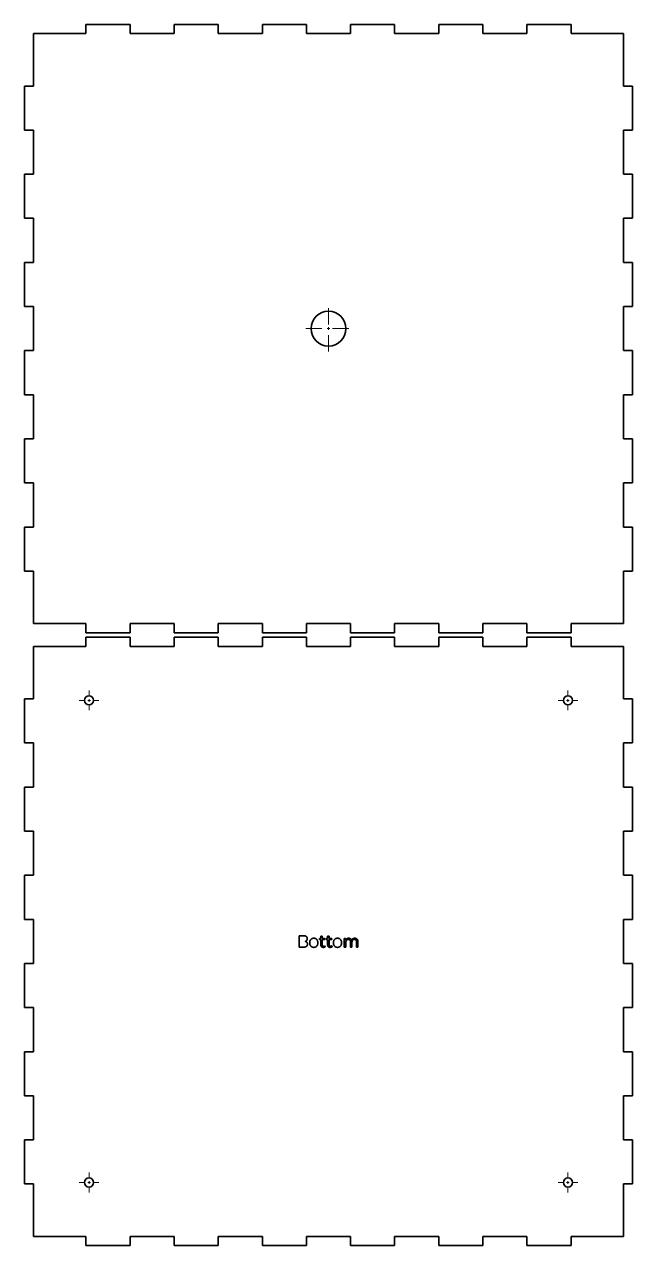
# Model space of a CAD drawing. Header units: millimetres. Extents: x 240 to 1446, y 94 to 1500.
# Drawn here: x 643 to 1043, y 697 to 1500 of the extents above; entities that cross this region are included whole.
import ezdxf

# ---------------------------------------------------------------- set-up
doc = ezdxf.new("R2010")
doc.units = ezdxf.units.MM
doc.header["$LTSCALE"] = 0.75
doc.linetypes.add('CENTER2', pattern=[28.575, 19.05, -3.175, 3.175, -3.175])
doc.layers.add('Smart Centers', color=7, linetype='CENTER2', lineweight=18)
doc.layers.add('Visible', color=7, linetype='Continuous', lineweight=35)

# ---------------------------------------------------------------- blocks, each defined once
blk = doc.blocks.new('*U2')
at = {"layer": 'Smart Centers', "color": 0, "ltscale": 0.75, "transparency": 16777216}
for p, q in [((0, 2.678906), (0, 15)), ((-15, 0), (-2.678906, 0)), ((2.678906, 0), (15, 0)), ((0, -15), (0, -2.678906))]:
    blk.add_line(p, q, dxfattribs=at)
at = {"layer": 'Smart Centers', "color": 0, "linetype": 'Continuous', "ltscale": 0.75, "transparency": 16777216}
for p, q in [((-0.892969, 0), (0.892969, 0)), ((0, -0.892969), (0, 0.892969))]:
    blk.add_line(p, q, dxfattribs=at)
blk = doc.blocks.new('*U3')
at = {"layer": 'Smart Centers', "color": 0, "ltscale": 0.75, "transparency": 16777216}
for p, q in [((-6.5, 0), (-2.678906, 0)), ((0, 2.678906), (0, 6.5)), ((2.678906, 0), (6.5, 0)), ((0, -6.5), (0, -2.678906))]:
    blk.add_line(p, q, dxfattribs=at)
at = {"layer": 'Smart Centers', "color": 0, "linetype": 'Continuous', "ltscale": 0.75, "transparency": 16777216}
for p, q in [((-0.892969, 0), (0.892969, 0)), ((0, -0.892969), (0, 0.892969))]:
    blk.add_line(p, q, dxfattribs=at)
blk = doc.blocks.new('*U4')
at = {"layer": 'Smart Centers', "color": 0, "ltscale": 0.75, "transparency": 16777216}
for p, q in [((-6.5, 0), (-2.678906, 0)), ((0, 2.678906), (0, 6.5)), ((2.678906, 0), (6.5, 0)), ((0, -6.5), (0, -2.678906))]:
    blk.add_line(p, q, dxfattribs=at)
at = {"layer": 'Smart Centers', "color": 0, "linetype": 'Continuous', "ltscale": 0.75, "transparency": 16777216}
for p, q in [((-0.892969, 0), (0.892969, 0)), ((0, -0.892969), (0, 0.892969))]:
    blk.add_line(p, q, dxfattribs=at)
blk = doc.blocks.new('*U5')
at = {"layer": 'Smart Centers', "color": 0, "ltscale": 0.75, "transparency": 16777216}
for p, q in [((-6.5, 0), (-2.678906, 0)), ((0, 2.678906), (0, 6.5)), ((2.678906, 0), (6.5, 0)), ((0, -6.5), (0, -2.678906))]:
    blk.add_line(p, q, dxfattribs=at)
at = {"layer": 'Smart Centers', "color": 0, "linetype": 'Continuous', "ltscale": 0.75, "transparency": 16777216}
for p, q in [((-0.892969, 0), (0.892969, 0)), ((0, -0.892969), (0, 0.892969))]:
    blk.add_line(p, q, dxfattribs=at)
blk = doc.blocks.new('*U6')
at = {"layer": 'Smart Centers', "color": 0, "ltscale": 0.75, "transparency": 16777216}
for p, q in [((-6.5, 0), (-2.678906, 0)), ((0, 2.678906), (0, 6.5)), ((2.678906, 0), (6.5, 0)), ((0, -6.5), (0, -2.678906))]:
    blk.add_line(p, q, dxfattribs=at)
at = {"layer": 'Smart Centers', "color": 0, "linetype": 'Continuous', "ltscale": 0.75, "transparency": 16777216}
for p, q in [((-0.892969, 0), (0.892969, 0)), ((0, -0.892969), (0, 0.892969))]:
    blk.add_line(p, q, dxfattribs=at)

msp = doc.modelspace()

# ---------------------------------------------------------------- linework, layer by layer
at = {"layer": 'Visible'}
for p, q in [((649.329855, 1493.668852), (649.329855, 1459.168852)), ((683.829855, 1493.668852), (649.329855, 1493.668852)), ((683.829855, 1499.668852), (683.829855, 1493.668852)), ((712.829855, 1499.668852), (683.829855, 1499.668852)), ((712.829855, 1493.668852), (712.829855, 1499.668852)), ((741.829855, 1493.668852), (712.829855, 1493.668852)), ((741.829855, 1499.668852), (741.829855, 1493.668852)), ((770.829855, 1499.668852), (741.829855, 1499.668852)), ((770.829855, 1493.668852), (770.829855, 1499.668852)), ((799.829855, 1493.668852), (770.829855, 1493.668852)), ((799.829855, 1499.668852), (799.829855, 1493.668852)), ((828.829855, 1499.668852), (799.829855, 1499.668852)), ((828.829855, 1493.668852), (828.829855, 1499.668852)), ((857.829855, 1493.668852), (828.829855, 1493.668852)), ((857.829855, 1499.668852), (857.829855, 1493.668852)), ((886.829855, 1499.668852), (857.829855, 1499.668852)), ((886.829855, 1493.668852), (886.829855, 1499.668852)), ((915.829855, 1493.668852), (886.829855, 1493.668852)), ((915.829855, 1499.668852), (915.829855, 1493.668852)), ((944.829855, 1499.668852), (915.829855, 1499.668852)), ((944.829855, 1493.668852), (944.829855, 1499.668852)), ((973.829855, 1493.668852), (944.829855, 1493.668852)), ((973.829855, 1499.668852), (973.829855, 1493.668852)), ((1002.829855, 1499.668852), (973.829855, 1499.668852)), ((1002.829855, 1493.668852), (1002.829855, 1499.668852)), ((1037.329855, 1493.668852), (1002.829855, 1493.668852)), ((1037.329855, 1459.168852), (1037.329855, 1493.668852)), ((643.329855, 1459.168852), (643.329855, 1430.168852)), ((649.329855, 1459.168852), (643.329855, 1459.168852)), ((1043.329855, 1459.168852), (1037.329855, 1459.168852)), ((1043.329855, 1430.168852), (1043.329855, 1459.168852)), ((643.329855, 1430.168852), (649.329855, 1430.168852)), ((649.329855, 1430.168852), (649.329855, 1401.168852)), ((1037.329855, 1430.168852), (1043.329855, 1430.168852)), ((1037.329855, 1401.168852), (1037.329855, 1430.168852)), ((643.329855, 1401.168852), (643.329855, 1372.168852)), ((649.329855, 1401.168852), (643.329855, 1401.168852)), ((1043.329855, 1401.168852), (1037.329855, 1401.168852)), ((1043.329855, 1372.168852), (1043.329855, 1401.168852)), ((643.329855, 1372.168852), (649.329855, 1372.168852)), ((649.329855, 1372.168852), (649.329855, 1343.168852)), ((1037.329855, 1372.168852), (1043.329855, 1372.168852)), ((1037.329855, 1343.168852), (1037.329855, 1372.168852)), ((643.329855, 1343.168852), (643.329855, 1314.168852)), ((649.329855, 1343.168852), (643.329855, 1343.168852)), ((1043.329855, 1343.168852), (1037.329855, 1343.168852)), ((1043.329855, 1314.168852), (1043.329855, 1343.168852)), ((643.329855, 1314.168852), (649.329855, 1314.168852)), ((649.329855, 1314.168852), (649.329855, 1285.168852)), ((1037.329855, 1314.168852), (1043.329855, 1314.168852)), ((1037.329855, 1285.168852), (1037.329855, 1314.168852)), ((643.329855, 1285.168852), (643.329855, 1256.168852)), ((649.329855, 1285.168852), (643.329855, 1285.168852)), ((1043.329855, 1285.168852), (1037.329855, 1285.168852)), ((1043.329855, 1256.168852), (1043.329855, 1285.168852)), ((643.329855, 1256.168852), (649.329855, 1256.168852)), ((649.329855, 1256.168852), (649.329855, 1227.168852)), ((1037.329855, 1256.168852), (1043.329855, 1256.168852)), ((1037.329855, 1227.168852), (1037.329855, 1256.168852)), ((643.329855, 1227.168852), (643.329855, 1198.168852)), ((649.329855, 1227.168852), (643.329855, 1227.168852)), ((1043.329855, 1227.168852), (1037.329855, 1227.168852)), ((1043.329855, 1198.168852), (1043.329855, 1227.168852)), ((643.329855, 1198.168852), (649.329855, 1198.168852)), ((649.329855, 1198.168852), (649.329855, 1169.168852)), ((1037.329855, 1198.168852), (1043.329855, 1198.168852)), ((1037.329855, 1169.168852), (1037.329855, 1198.168852)), ((643.329855, 1169.168852), (643.329855, 1140.168852)), ((649.329855, 1169.168852), (643.329855, 1169.168852)), ((1043.329855, 1169.168852), (1037.329855, 1169.168852)), ((1043.329855, 1140.168852), (1043.329855, 1169.168852)), ((643.329855, 1140.168852), (649.329855, 1140.168852)), ((649.329855, 1140.168852), (649.329855, 1105.668852)), ((1037.329855, 1140.168852), (1043.329855, 1140.168852)), ((1037.329855, 1105.668852), (1037.329855, 1140.168852)), ((649.329855, 1105.668852), (683.829855, 1105.668852)), ((683.829855, 1105.668852), (683.829855, 1099.668852)), ((712.829855, 1105.668852), (741.829855, 1105.668852)), ((712.829855, 1099.668852), (712.829855, 1105.668852)), ((741.829855, 1105.668852), (741.829855, 1099.668852)), ((770.829855, 1105.668852), (799.829855, 1105.668852)), ((770.829855, 1099.668852), (770.829855, 1105.668852)), ((799.829855, 1105.668852), (799.829855, 1099.668852)), ((828.829855, 1105.668852), (857.829855, 1105.668852)), ((828.829855, 1099.668852), (828.829855, 1105.668852)), ((857.829855, 1105.668852), (857.829855, 1099.668852)), ((886.829855, 1105.668852), (915.829855, 1105.668852)), ((886.829855, 1099.668852), (886.829855, 1105.668852)), ((915.829855, 1105.668852), (915.829855, 1099.668852)), ((944.829855, 1105.668852), (973.829855, 1105.668852)), ((944.829855, 1099.668852), (944.829855, 1105.668852)), ((973.829855, 1105.668852), (973.829855, 1099.668852)), ((1002.829855, 1105.668852), (1037.329855, 1105.668852)), ((1002.829855, 1099.668852), (1002.829855, 1105.668852)), ((683.829855, 1099.668852), (712.829855, 1099.668852)), ((683.829855, 1096.668852), (683.829855, 1090.668852)), ((712.829855, 1096.668852), (683.829855, 1096.668852)), ((712.829855, 1090.668852), (712.829855, 1096.668852)), ((741.829855, 1099.668852), (770.829855, 1099.668852)), ((741.829855, 1096.668852), (741.829855, 1090.668852)), ((770.829855, 1096.668852), (741.829855, 1096.668852)), ((770.829855, 1090.668852), (770.829855, 1096.668852)), ((799.829855, 1099.668852), (828.829855, 1099.668852)), ((799.829855, 1096.668852), (799.829855, 1090.668852)), ((828.829855, 1096.668852), (799.829855, 1096.668852)), ((828.829855, 1090.668852), (828.829855, 1096.668852)), ((857.829855, 1099.668852), (886.829855, 1099.668852)), ((857.829855, 1096.668852), (857.829855, 1090.668852)), ((886.829855, 1096.668852), (857.829855, 1096.668852)), ((886.829855, 1090.668852), (886.829855, 1096.668852)), ((915.829855, 1099.668852), (944.829855, 1099.668852)), ((915.829855, 1096.668852), (915.829855, 1090.668852)), ((944.829855, 1096.668852), (915.829855, 1096.668852)), ((944.829855, 1090.668852), (944.829855, 1096.668852)), ((973.829855, 1099.668852), (1002.829855, 1099.668852)), ((973.829855, 1096.668852), (973.829855, 1090.668852)), ((1002.829855, 1096.668852), (973.829855, 1096.668852)), ((1002.829855, 1090.668852), (1002.829855, 1096.668852)), ((649.329855, 1090.668852), (649.329855, 1056.168852)), ((683.829855, 1090.668852), (649.329855, 1090.668852)), ((741.829855, 1090.668852), (712.829855, 1090.668852)), ((799.829855, 1090.668852), (770.829855, 1090.668852)), ((857.829855, 1090.668852), (828.829855, 1090.668852)), ((915.829855, 1090.668852), (886.829855, 1090.668852)), ((973.829855, 1090.668852), (944.829855, 1090.668852)), ((1037.329855, 1090.668852), (1002.829855, 1090.668852)), ((1037.329855, 1056.168852), (1037.329855, 1090.668852)), ((643.329855, 1056.168852), (643.329855, 1027.168852)), ((649.329855, 1056.168852), (643.329855, 1056.168852)), ((1043.329855, 1056.168852), (1037.329855, 1056.168852)), ((1043.329855, 1027.168852), (1043.329855, 1056.168852)), ((643.329855, 1027.168852), (649.329855, 1027.168852)), ((649.329855, 1027.168852), (649.329855, 998.168852)), ((1037.329855, 1027.168852), (1043.329855, 1027.168852)), ((1037.329855, 998.168852), (1037.329855, 1027.168852)), ((643.329855, 998.168852), (643.329855, 969.168852)), ((649.329855, 998.168852), (643.329855, 998.168852)), ((1043.329855, 998.168852), (1037.329855, 998.168852)), ((1043.329855, 969.168852), (1043.329855, 998.168852)), ((643.329855, 969.168852), (649.329855, 969.168852)), ((649.329855, 969.168852), (649.329855, 940.168852)), ((1037.329855, 969.168852), (1043.329855, 969.168852)), ((1037.329855, 940.168852), (1037.329855, 969.168852)), ((643.329855, 940.168852), (643.329855, 911.168852)), ((649.329855, 940.168852), (643.329855, 940.168852)), ((1043.329855, 940.168852), (1037.329855, 940.168852)), ((1043.329855, 911.168852), (1043.329855, 940.168852)), ((643.329855, 911.168852), (649.329855, 911.168852)), ((649.329855, 911.168852), (649.329855, 882.168852)), ((1037.329855, 911.168852), (1043.329855, 911.168852)), ((1037.329855, 882.168852), (1037.329855, 911.168852)), ((824.129855, 900.436852), (826.949855, 900.436852)), ((824.129855, 892.900852), (824.129855, 900.436852)), ((826.949855, 900.436852), (827.112855, 900.433852)), ((827.112855, 900.433852), (827.269855, 900.425852)), ((827.269855, 900.425852), (827.420855, 900.411852)), ((827.420855, 900.411852), (827.566855, 900.392852)), ((827.566855, 900.392852), (827.707855, 900.368852)), ((827.707855, 900.368852), (827.841855, 900.338852)), ((827.841855, 900.338852), (827.970855, 900.302852)), ((827.970855, 900.302852), (828.093855, 900.261852)), ((828.093855, 900.261852), (828.211855, 900.215852)), ((828.211855, 900.215852), (828.323855, 900.163852)), ((828.323855, 900.163852), (828.429855, 900.107852)), ((828.429855, 900.107852), (828.530855, 900.047852)), ((828.530855, 900.047852), (828.626855, 899.984852)), ((828.626855, 899.984852), (828.716855, 899.917852)), ((828.716855, 899.917852), (828.800855, 899.846852)), ((828.800855, 899.846852), (828.879855, 899.773852)), ((828.879855, 899.773852), (828.952855, 899.696852)), ((828.952855, 899.696852), (829.020855, 899.615852)), ((829.020855, 899.615852), (829.082855, 899.531852)), ((829.082855, 899.531852), (829.139855, 899.443852)), ((829.139855, 899.443852), (829.190855, 899.353852)), ((838.265855, 898.636852), (838.265855, 900.232852)), ((838.265855, 900.232852), (839.189855, 900.232852)), ((839.189855, 900.232852), (839.189855, 898.636852)), ((842.777855, 898.636852), (842.777855, 900.232852)), ((842.777855, 900.232852), (843.701855, 900.232852)), ((843.701855, 900.232852), (843.701855, 898.636852)), ((826.949855, 892.900852), (824.129855, 892.900852)), ((827.094855, 892.902852), (826.949855, 892.900852)), ((827.235855, 892.907852), (827.094855, 892.902852)), ((827.370855, 892.916852), (827.235855, 892.907852)), ((827.501855, 892.928852), (827.370855, 892.916852)), ((827.627855, 892.943852), (827.501855, 892.928852)), ((827.748855, 892.963852), (827.627855, 892.943852)), ((827.865855, 892.985852), (827.748855, 892.963852)), ((827.976855, 893.011852), (827.865855, 892.985852)), ((828.083855, 893.041852), (827.976855, 893.011852)), ((828.120855, 896.730852), (827.981855, 896.692852)), ((827.981855, 896.692852), (828.072855, 896.676852)), ((828.072855, 896.676852), (828.161855, 896.656852)), ((828.185855, 893.074852), (828.083855, 893.041852)), ((828.252855, 896.774852), (828.120855, 896.730852)), ((828.161855, 896.656852), (828.248855, 896.632852)), ((828.283855, 893.110852), (828.185855, 893.074852)), ((828.248855, 896.632852), (828.333855, 896.605852)), ((828.377855, 896.824852), (828.252855, 896.774852)), ((828.376855, 893.148852), (828.283855, 893.110852)), ((828.333855, 896.605852), (828.415855, 896.574852)), ((828.466855, 893.189852), (828.376855, 893.148852)), ((828.495855, 896.880852), (828.377855, 896.824852)), ((828.415855, 896.574852), (828.495855, 896.540852)), ((828.552855, 893.232852), (828.466855, 893.189852)), ((828.606855, 896.942852), (828.495855, 896.880852)), ((828.495855, 896.540852), (828.573855, 896.502852)), ((828.633855, 893.278852), (828.552855, 893.232852)), ((828.573855, 896.502852), (828.649855, 896.460852)), ((828.709855, 897.010852), (828.606855, 896.942852)), ((828.711855, 893.326852), (828.633855, 893.278852)), ((828.649855, 896.460852), (828.723855, 896.414852)), ((828.806855, 897.084852), (828.709855, 897.010852)), ((828.785855, 893.376852), (828.711855, 893.326852)), ((828.723855, 896.414852), (828.794855, 896.365852)), ((828.855855, 893.429852), (828.785855, 893.376852)), ((828.794855, 896.365852), (828.863855, 896.313852)), ((828.895855, 897.164852), (828.806855, 897.084852)), ((828.921855, 893.484852), (828.855855, 893.429852)), ((828.863855, 896.313852), (828.928855, 896.258852)), ((828.977855, 897.251852), (828.895855, 897.164852)), ((828.983855, 893.542852), (828.921855, 893.484852)), ((828.928855, 896.258852), (828.991855, 896.202852)), ((829.052855, 897.343852), (828.977855, 897.251852)), ((829.041855, 893.602852), (828.983855, 893.542852)), ((828.991855, 896.202852), (829.050855, 896.143852)), ((829.096855, 893.662852), (829.041855, 893.602852)), ((829.050855, 896.143852), (829.107855, 896.081852)), ((829.120855, 897.440852), (829.052855, 897.343852)), ((829.148855, 893.725852), (829.096855, 893.662852)), ((829.107855, 896.081852), (829.160855, 896.018852)), ((829.181855, 897.541852), (829.120855, 897.440852)), ((829.196855, 893.789852), (829.148855, 893.725852)), ((829.160855, 896.018852), (829.210855, 895.952852)), ((829.234855, 897.645852), (829.181855, 897.541852)), ((829.190855, 899.353852), (829.236855, 899.261852)), ((829.240855, 893.854852), (829.196855, 893.789852)), ((829.210855, 895.952852), (829.258855, 895.884852)), ((829.280855, 897.752852), (829.234855, 897.645852)), ((829.236855, 899.261852), (829.277855, 899.168852)), ((829.281855, 893.921852), (829.240855, 893.854852)), ((829.258855, 895.884852), (829.302855, 895.814852)), ((829.277855, 899.168852), (829.312855, 899.072852)), ((829.320855, 897.863852), (829.280855, 897.752852)), ((829.319855, 893.989852), (829.281855, 893.921852)), ((829.302855, 895.814852), (829.343855, 895.741852)), ((829.312855, 899.072852), (829.342855, 898.976852)), ((829.354855, 894.058852), (829.319855, 893.989852)), ((829.352855, 897.977852), (829.320855, 897.863852)), ((829.342855, 898.976852), (829.366855, 898.877852)), ((829.343855, 895.741852), (829.381855, 895.667852)), ((829.377855, 898.095852), (829.352855, 897.977852)), ((829.384855, 894.130852), (829.354855, 894.058852)), ((829.366855, 898.877852), (829.385855, 898.778852)), ((829.395855, 898.216852), (829.377855, 898.095852)), ((829.381855, 895.667852), (829.414855, 895.591852)), ((829.412855, 894.202852), (829.384855, 894.130852)), ((829.385855, 898.778852), (829.398855, 898.676852)), ((829.405855, 898.340852), (829.395855, 898.216852)), ((829.398855, 898.676852), (829.406855, 898.573852)), ((829.409855, 898.468852), (829.405855, 898.340852)), ((829.406855, 898.573852), (829.409855, 898.468852)), ((829.437855, 894.275852), (829.412855, 894.202852)), ((829.414855, 895.591852), (829.444855, 895.515852)), ((829.458855, 894.349852), (829.437855, 894.275852)), ((829.444855, 895.515852), (829.470855, 895.438852)), ((829.478855, 894.423852), (829.458855, 894.349852)), ((829.470855, 895.438852), (829.492855, 895.359852)), ((829.495855, 894.498852), (829.478855, 894.423852)), ((829.492855, 895.359852), (829.509855, 895.280852)), ((829.509855, 894.572852), (829.495855, 894.498852)), ((829.509855, 895.280852), (829.523855, 895.199852)), ((829.520855, 894.648852), (829.509855, 894.572852)), ((829.529855, 894.723852), (829.520855, 894.648852)), ((829.523855, 895.199852), (829.533855, 895.118852)), ((829.536855, 894.799852), (829.529855, 894.723852)), ((829.533855, 895.118852), (829.539855, 895.035852)), ((829.540855, 894.875852), (829.536855, 894.799852)), ((829.539855, 895.035852), (829.541855, 894.952852)), ((829.541855, 894.952852), (829.540855, 894.875852)), ((830.987855, 895.768852), (830.990855, 895.963852)), ((830.990855, 895.574852), (830.987855, 895.768852)), ((830.990855, 895.963852), (831.001855, 896.151852)), ((831.001855, 895.387852), (830.990855, 895.574852)), ((831.001855, 896.151852), (831.018855, 896.333852)), ((831.018855, 895.206852), (831.001855, 895.387852)), ((831.018855, 896.333852), (831.043855, 896.509852)), ((831.043855, 895.031852), (831.018855, 895.206852)), ((831.043855, 896.509852), (831.074855, 896.678852)), ((831.074855, 894.862852), (831.043855, 895.031852)), ((831.074855, 896.678852), (831.112855, 896.840852)), ((831.112855, 894.700852), (831.074855, 894.862852)), ((831.112855, 896.840852), (831.158855, 896.997852)), ((831.158855, 894.543852), (831.112855, 894.700852)), ((831.158855, 896.997852), (831.210855, 897.147852)), ((831.210855, 894.393852), (831.158855, 894.543852)), ((831.210855, 897.147852), (831.269855, 897.290852)), ((831.269855, 894.250852), (831.210855, 894.393852)), ((831.269855, 897.290852), (831.335855, 897.427852)), ((831.335855, 894.112852), (831.269855, 894.250852)), ((831.335855, 897.427852), (831.407855, 897.558852)), ((831.407855, 893.981852), (831.335855, 894.112852)), ((831.407855, 897.558852), (831.484855, 897.682852)), ((831.484855, 893.856852), (831.407855, 893.981852)), ((831.484855, 897.682852), (831.567855, 897.799852)), ((831.567855, 893.739852), (831.484855, 893.856852)), ((831.567855, 897.799852), (831.654855, 897.910852)), ((831.654855, 893.627852), (831.567855, 893.739852)), ((831.654855, 897.910852), (831.747855, 898.014852)), ((831.747855, 893.523852), (831.654855, 893.627852)), ((831.747855, 898.014852), (831.844855, 898.112852)), ((831.844855, 893.424852), (831.747855, 893.523852)), ((831.844855, 898.112852), (831.947855, 898.203852)), ((831.947855, 893.333852), (831.844855, 893.424852)), ((831.947855, 898.203852), (832.055855, 898.288852)), ((832.055855, 893.248852), (831.947855, 893.333852)), ((832.055855, 898.288852), (832.168855, 898.366852)), ((832.168855, 893.170852), (832.055855, 893.248852)), ((832.168855, 898.366852), (832.286855, 898.438852)), ((832.286855, 893.098852), (832.168855, 893.170852)), ((832.286855, 898.438852), (832.408855, 898.503852)), ((832.408855, 893.033852), (832.286855, 893.098852)), ((832.408855, 898.503852), (832.534855, 898.561852)), ((832.534855, 892.975852), (832.408855, 893.033852)), ((832.534855, 898.561852), (832.663855, 898.612852)), ((832.663855, 892.924852), (832.534855, 892.975852)), ((832.663855, 898.612852), (832.796855, 898.657852)), ((832.796855, 892.879852), (832.663855, 892.924852)), ((832.796855, 898.657852), (832.932855, 898.695852)), ((832.932855, 892.841852), (832.796855, 892.879852)), ((832.932855, 898.695852), (833.071855, 898.725852)), ((833.071855, 892.811852), (832.932855, 892.841852)), ((833.071855, 898.725852), (833.214855, 898.749852)), ((833.214855, 892.787852), (833.071855, 892.811852)), ((833.214855, 898.749852), (833.360855, 898.766852)), ((833.360855, 892.770852), (833.214855, 892.787852)), ((833.360855, 898.766852), (833.510855, 898.777852)), ((833.510855, 892.759852), (833.360855, 892.770852)), ((833.510855, 898.777852), (833.663855, 898.780852)), ((833.663855, 892.756852), (833.510855, 892.759852)), ((833.663855, 898.780852), (833.815855, 898.777852)), ((833.815855, 892.759852), (833.663855, 892.756852)), ((833.815855, 898.777852), (833.964855, 898.766852)), ((833.964855, 892.770852), (833.815855, 892.759852)), ((833.964855, 898.766852), (834.109855, 898.749852)), ((834.109855, 892.787852), (833.964855, 892.770852)), ((834.109855, 898.749852), (834.251855, 898.725852)), ((834.251855, 892.811852), (834.109855, 892.787852)), ((834.251855, 898.725852), (834.390855, 898.695852)), ((834.390855, 892.841852), (834.251855, 892.811852)), ((834.390855, 898.695852), (834.525855, 898.657852)), ((834.525855, 892.879852), (834.390855, 892.841852)), ((834.525855, 898.657852), (834.657855, 898.612852)), ((834.657855, 892.924852), (834.525855, 892.879852)), ((834.657855, 898.612852), (834.786855, 898.561852)), ((834.786855, 892.975852), (834.657855, 892.924852)), ((834.786855, 898.561852), (834.912855, 898.503852)), ((834.912855, 893.033852), (834.786855, 892.975852)), ((834.912855, 898.503852), (835.034855, 898.438852)), ((835.034855, 893.098852), (834.912855, 893.033852)), ((835.034855, 898.438852), (835.152855, 898.366852)), ((835.152855, 893.170852), (835.034855, 893.098852)), ((835.152855, 898.366852), (835.265855, 898.288852)), ((835.265855, 893.248852), (835.152855, 893.170852)), ((835.265855, 898.288852), (835.373855, 898.203852)), ((835.373855, 893.333852), (835.265855, 893.248852)), ((835.373855, 898.203852), (835.475855, 898.112852)), ((835.475855, 893.424852), (835.373855, 893.333852)), ((835.475855, 898.112852), (835.573855, 898.014852)), ((835.573855, 893.523852), (835.475855, 893.424852)), ((835.573855, 898.014852), (835.665855, 897.910852)), ((835.665855, 893.627852), (835.573855, 893.523852)), ((835.665855, 897.910852), (835.752855, 897.799852)), ((835.752855, 893.739852), (835.665855, 893.627852)), ((835.752855, 897.799852), (835.834855, 897.682852)), ((835.834855, 893.856852), (835.752855, 893.739852)), ((835.834855, 897.682852), (835.910855, 897.558852)), ((835.910855, 893.981852), (835.834855, 893.856852)), ((835.910855, 897.558852), (835.982855, 897.427852)), ((835.982855, 894.112852), (835.910855, 893.981852)), ((835.982855, 897.427852), (836.048855, 897.290852)), ((836.048855, 894.250852), (835.982855, 894.112852)), ((836.048855, 897.290852), (836.106855, 897.147852)), ((836.106855, 894.393852), (836.048855, 894.250852)), ((836.106855, 897.147852), (836.158855, 896.997852)), ((836.158855, 894.543852), (836.106855, 894.393852)), ((836.158855, 896.997852), (836.203855, 896.840852)), ((836.203855, 894.700852), (836.158855, 894.543852)), ((836.203855, 896.840852), (836.241855, 896.678852)), ((836.241855, 894.862852), (836.203855, 894.700852)), ((836.241855, 896.678852), (836.272855, 896.509852)), ((836.272855, 895.031852), (836.241855, 894.862852)), ((836.272855, 896.509852), (836.296855, 896.333852)), ((836.296855, 895.206852), (836.272855, 895.031852)), ((836.296855, 896.333852), (836.313855, 896.151852)), ((836.313855, 895.387852), (836.296855, 895.206852)), ((836.313855, 896.151852), (836.324855, 895.963852)), ((836.324855, 895.574852), (836.313855, 895.387852)), ((836.324855, 895.963852), (836.327855, 895.768852)), ((836.327855, 895.768852), (836.324855, 895.574852)), ((837.341855, 898.636852), (838.265855, 898.636852)), ((837.341855, 897.988852), (837.341855, 898.636852)), ((838.265855, 897.988852), (837.341855, 897.988852)), ((838.265855, 894.376852), (838.265855, 897.988852)), ((838.267855, 894.270852), (838.265855, 894.376852)), ((838.274855, 894.167852), (838.267855, 894.270852)), ((838.284855, 894.068852), (838.274855, 894.167852)), ((838.300855, 893.973852), (838.284855, 894.068852)), ((838.319855, 893.881852), (838.300855, 893.973852)), ((838.343855, 893.793852), (838.319855, 893.881852)), ((838.371855, 893.708852), (838.343855, 893.793852)), ((838.403855, 893.627852), (838.371855, 893.708852)), ((838.440855, 893.550852), (838.403855, 893.627852)), ((838.481855, 893.476852), (838.440855, 893.550852)), ((838.526855, 893.406852), (838.481855, 893.476852)), ((838.574855, 893.339852), (838.526855, 893.406852)), ((838.625855, 893.276852), (838.574855, 893.339852)), ((838.679855, 893.217852), (838.625855, 893.276852)), ((838.736855, 893.161852), (838.679855, 893.217852)), ((838.796855, 893.109852), (838.736855, 893.161852)), ((838.860855, 893.060852), (838.796855, 893.109852)), ((838.926855, 893.015852), (838.860855, 893.060852)), ((838.996855, 892.974852), (838.926855, 893.015852)), ((839.069855, 892.936852), (838.996855, 892.974852)), ((839.144855, 892.902852), (839.069855, 892.936852)), ((839.222855, 892.871852), (839.144855, 892.902852)), ((839.189855, 898.636852), (841.001855, 898.636852)), ((839.189855, 897.988852), (839.189855, 894.400852)), ((841.001855, 897.988852), (839.189855, 897.988852)), ((839.189855, 894.400852), (839.197855, 894.231852)), ((839.197855, 894.231852), (839.222855, 894.080852)), ((839.222855, 894.080852), (839.264855, 893.947852)), ((839.301855, 892.844852), (839.222855, 892.871852)), ((839.264855, 893.947852), (839.321855, 893.832852)), ((839.382855, 892.821852), (839.301855, 892.844852)), ((839.321855, 893.832852), (839.396855, 893.734852)), ((839.465855, 892.801852), (839.382855, 892.821852)), ((839.396855, 893.734852), (839.487855, 893.654852)), ((839.550855, 892.785852), (839.465855, 892.801852)), ((839.487855, 893.654852), (839.595855, 893.592852)), ((839.637855, 892.772852), (839.550855, 892.785852)), ((839.595855, 893.592852), (839.719855, 893.548852)), ((839.726855, 892.763852), (839.637855, 892.772852)), ((839.719855, 893.548852), (839.860855, 893.521852)), ((839.816855, 892.758852), (839.726855, 892.763852)), ((839.909855, 892.756852), (839.816855, 892.758852)), ((839.860855, 893.521852), (840.017855, 893.512852)), ((839.974855, 892.757852), (839.909855, 892.756852)), ((840.038855, 892.759852), (839.974855, 892.757852)), ((840.017855, 893.512852), (840.115855, 893.514852)), ((840.102855, 892.764852), (840.038855, 892.759852)), ((840.165855, 892.769852), (840.102855, 892.764852)), ((840.115855, 893.514852), (840.163855, 893.517852)), ((840.163855, 893.517852), (840.259855, 893.525852)), ((840.228855, 892.777852), (840.165855, 892.769852)), ((840.290855, 892.786852), (840.228855, 892.777852)), ((840.259855, 893.525852), (840.307855, 893.531852)), ((840.352855, 892.797852), (840.290855, 892.786852)), ((840.307855, 893.531852), (840.354855, 893.538852)), ((840.414855, 892.810852), (840.352855, 892.797852)), ((840.354855, 893.538852), (840.448855, 893.556852)), ((840.475855, 892.824852), (840.414855, 892.810852)), ((840.448855, 893.556852), (840.494855, 893.566852)), ((840.536855, 892.840852), (840.475855, 892.824852)), ((840.494855, 893.566852), (840.541855, 893.577852)), ((840.597855, 892.857852), (840.536855, 892.840852)), ((840.541855, 893.577852), (840.589855, 893.590852)), ((840.589855, 893.590852), (840.638855, 893.603852)), ((840.657855, 892.876852), (840.597855, 892.857852)), ((840.638855, 893.603852), (840.688855, 893.618852)), ((840.718855, 892.895852), (840.657855, 892.876852)), ((840.688855, 893.618852), (840.739855, 893.634852)), ((840.779855, 892.915852), (840.718855, 892.895852)), ((840.739855, 893.634852), (840.792855, 893.650852)), ((840.840855, 892.936852), (840.779855, 892.915852)), ((840.792855, 893.650852), (840.845855, 893.668852)), ((840.901855, 892.958852), (840.840855, 892.936852)), ((840.845855, 893.668852), (840.900855, 893.687852)), ((840.900855, 893.687852), (840.956855, 893.707852)), ((840.962855, 892.981852), (840.901855, 892.958852)), ((840.956855, 893.707852), (841.013855, 893.728852)), ((841.023855, 893.005852), (840.962855, 892.981852)), ((841.001855, 898.636852), (841.001855, 897.988852)), ((841.013855, 893.728852), (841.145855, 893.056852)), ((841.084855, 893.030852), (841.023855, 893.005852)), ((841.145855, 893.056852), (841.084855, 893.030852)), ((841.853855, 898.636852), (842.777855, 898.636852)), ((841.853855, 897.988852), (841.853855, 898.636852)), ((842.777855, 897.988852), (841.853855, 897.988852)), ((842.777855, 894.376852), (842.777855, 897.988852)), ((842.779855, 894.270852), (842.777855, 894.376852)), ((842.786855, 894.167852), (842.779855, 894.270852)), ((842.796855, 894.068852), (842.786855, 894.167852)), ((842.812855, 893.973852), (842.796855, 894.068852)), ((842.831855, 893.881852), (842.812855, 893.973852)), ((842.855855, 893.793852), (842.831855, 893.881852)), ((842.883855, 893.708852), (842.855855, 893.793852)), ((842.915855, 893.627852), (842.883855, 893.708852)), ((842.952855, 893.550852), (842.915855, 893.627852)), ((842.993855, 893.476852), (842.952855, 893.550852)), ((843.038855, 893.406852), (842.993855, 893.476852)), ((843.086855, 893.339852), (843.038855, 893.406852)), ((843.137855, 893.276852), (843.086855, 893.339852)), ((843.191855, 893.217852), (843.137855, 893.276852)), ((843.248855, 893.161852), (843.191855, 893.217852)), ((843.308855, 893.109852), (843.248855, 893.161852)), ((843.372855, 893.060852), (843.308855, 893.109852)), ((843.438855, 893.015852), (843.372855, 893.060852)), ((843.508855, 892.974852), (843.438855, 893.015852)), ((843.581855, 892.936852), (843.508855, 892.974852)), ((843.656855, 892.902852), (843.581855, 892.936852)), ((843.734855, 892.871852), (843.656855, 892.902852)), ((843.701855, 898.636852), (845.513855, 898.636852)), ((843.701855, 897.988852), (843.701855, 894.400852)), ((845.513855, 897.988852), (843.701855, 897.988852)), ((843.701855, 894.400852), (843.709855, 894.231852)), ((843.709855, 894.231852), (843.734855, 894.080852)), ((843.734855, 894.080852), (843.776855, 893.947852)), ((843.813855, 892.844852), (843.734855, 892.871852)), ((843.776855, 893.947852), (843.833855, 893.832852)), ((843.894855, 892.821852), (843.813855, 892.844852)), ((843.833855, 893.832852), (843.908855, 893.734852)), ((843.977855, 892.801852), (843.894855, 892.821852)), ((843.908855, 893.734852), (843.999855, 893.654852)), ((844.062855, 892.785852), (843.977855, 892.801852)), ((843.999855, 893.654852), (844.107855, 893.592852)), ((844.149855, 892.772852), (844.062855, 892.785852)), ((844.107855, 893.592852), (844.231855, 893.548852)), ((844.238855, 892.763852), (844.149855, 892.772852)), ((844.231855, 893.548852), (844.372855, 893.521852)), ((844.328855, 892.758852), (844.238855, 892.763852)), ((844.421855, 892.756852), (844.328855, 892.758852)), ((844.372855, 893.521852), (844.529855, 893.512852)), ((844.486855, 892.757852), (844.421855, 892.756852)), ((844.550855, 892.759852), (844.486855, 892.757852)), ((844.529855, 893.512852), (844.627855, 893.514852)), ((844.614855, 892.764852), (844.550855, 892.759852)), ((844.677855, 892.769852), (844.614855, 892.764852)), ((844.627855, 893.514852), (844.675855, 893.517852)), ((844.675855, 893.517852), (844.771855, 893.525852)), ((844.740855, 892.777852), (844.677855, 892.769852)), ((844.802855, 892.786852), (844.740855, 892.777852)), ((844.771855, 893.525852), (844.819855, 893.531852)), ((844.864855, 892.797852), (844.802855, 892.786852)), ((844.819855, 893.531852), (844.866855, 893.538852)), ((844.926855, 892.810852), (844.864855, 892.797852)), ((844.866855, 893.538852), (844.960855, 893.556852)), ((844.987855, 892.824852), (844.926855, 892.810852)), ((844.960855, 893.556852), (845.006855, 893.566852)), ((845.048855, 892.840852), (844.987855, 892.824852)), ((845.006855, 893.566852), (845.053855, 893.577852)), ((845.109855, 892.857852), (845.048855, 892.840852)), ((845.053855, 893.577852), (845.101855, 893.590852)), ((845.101855, 893.590852), (845.150855, 893.603852)), ((845.169855, 892.876852), (845.109855, 892.857852)), ((845.150855, 893.603852), (845.200855, 893.618852)), ((845.230855, 892.895852), (845.169855, 892.876852)), ((845.200855, 893.618852), (845.251855, 893.634852)), ((845.291855, 892.915852), (845.230855, 892.895852)), ((845.251855, 893.634852), (845.304855, 893.650852)), ((845.352855, 892.936852), (845.291855, 892.915852)), ((845.304855, 893.650852), (845.357855, 893.668852)), ((845.413855, 892.958852), (845.352855, 892.936852)), ((845.357855, 893.668852), (845.412855, 893.687852)), ((845.412855, 893.687852), (845.468855, 893.707852)), ((845.474855, 892.981852), (845.413855, 892.958852)), ((845.468855, 893.707852), (845.525855, 893.728852)), ((845.535855, 893.005852), (845.474855, 892.981852)), ((845.513855, 898.636852), (845.513855, 897.988852)), ((845.525855, 893.728852), (845.657855, 893.056852)), ((845.596855, 893.030852), (845.535855, 893.005852)), ((845.657855, 893.056852), (845.596855, 893.030852)), ((846.569855, 895.768852), (846.572855, 895.963852)), ((846.572855, 895.574852), (846.569855, 895.768852)), ((846.572855, 895.963852), (846.583855, 896.151852)), ((846.583855, 895.387852), (846.572855, 895.574852)), ((846.583855, 896.151852), (846.600855, 896.333852)), ((846.600855, 895.206852), (846.583855, 895.387852)), ((846.600855, 896.333852), (846.625855, 896.509852)), ((846.625855, 895.031852), (846.600855, 895.206852)), ((846.625855, 896.509852), (846.656855, 896.678852)), ((846.656855, 894.862852), (846.625855, 895.031852)), ((846.656855, 896.678852), (846.694855, 896.840852)), ((846.694855, 894.700852), (846.656855, 894.862852)), ((846.694855, 896.840852), (846.740855, 896.997852)), ((846.740855, 894.543852), (846.694855, 894.700852)), ((846.740855, 896.997852), (846.792855, 897.147852)), ((846.792855, 894.393852), (846.740855, 894.543852)), ((846.792855, 897.147852), (846.851855, 897.290852)), ((846.851855, 894.250852), (846.792855, 894.393852)), ((846.851855, 897.290852), (846.917855, 897.427852)), ((846.917855, 894.112852), (846.851855, 894.250852)), ((846.917855, 897.427852), (846.989855, 897.558852)), ((846.989855, 893.981852), (846.917855, 894.112852)), ((846.989855, 897.558852), (847.066855, 897.682852)), ((847.066855, 893.856852), (846.989855, 893.981852)), ((847.066855, 897.682852), (847.149855, 897.799852)), ((847.149855, 893.739852), (847.066855, 893.856852)), ((847.149855, 897.799852), (847.236855, 897.910852)), ((847.236855, 893.627852), (847.149855, 893.739852)), ((847.236855, 897.910852), (847.329855, 898.014852)), ((847.329855, 893.523852), (847.236855, 893.627852)), ((847.329855, 898.014852), (847.426855, 898.112852)), ((847.426855, 893.424852), (847.329855, 893.523852)), ((847.426855, 898.112852), (847.529855, 898.203852)), ((847.529855, 893.333852), (847.426855, 893.424852)), ((847.529855, 898.203852), (847.637855, 898.288852)), ((847.637855, 893.248852), (847.529855, 893.333852)), ((847.637855, 898.288852), (847.750855, 898.366852)), ((847.750855, 893.170852), (847.637855, 893.248852)), ((847.750855, 898.366852), (847.868855, 898.438852)), ((847.868855, 893.098852), (847.750855, 893.170852)), ((847.868855, 898.438852), (847.990855, 898.503852)), ((847.990855, 893.033852), (847.868855, 893.098852)), ((847.990855, 898.503852), (848.116855, 898.561852)), ((848.116855, 892.975852), (847.990855, 893.033852)), ((848.116855, 898.561852), (848.245855, 898.612852)), ((848.245855, 892.924852), (848.116855, 892.975852)), ((848.245855, 898.612852), (848.378855, 898.657852)), ((848.378855, 892.879852), (848.245855, 892.924852)), ((848.378855, 898.657852), (848.514855, 898.695852)), ((848.514855, 892.841852), (848.378855, 892.879852)), ((848.514855, 898.695852), (848.653855, 898.725852)), ((848.653855, 892.811852), (848.514855, 892.841852)), ((848.653855, 898.725852), (848.796855, 898.749852)), ((848.796855, 892.787852), (848.653855, 892.811852)), ((848.796855, 898.749852), (848.942855, 898.766852)), ((848.942855, 892.770852), (848.796855, 892.787852)), ((848.942855, 898.766852), (849.092855, 898.777852)), ((849.092855, 892.759852), (848.942855, 892.770852)), ((849.092855, 898.777852), (849.245855, 898.780852)), ((849.245855, 892.756852), (849.092855, 892.759852)), ((849.245855, 898.780852), (849.397855, 898.777852)), ((849.397855, 892.759852), (849.245855, 892.756852)), ((849.397855, 898.777852), (849.546855, 898.766852)), ((849.546855, 892.770852), (849.397855, 892.759852)), ((849.546855, 898.766852), (849.691855, 898.749852)), ((849.691855, 892.787852), (849.546855, 892.770852)), ((849.691855, 898.749852), (849.833855, 898.725852)), ((849.833855, 892.811852), (849.691855, 892.787852)), ((849.833855, 898.725852), (849.972855, 898.695852)), ((849.972855, 892.841852), (849.833855, 892.811852)), ((849.972855, 898.695852), (850.107855, 898.657852)), ((850.107855, 892.879852), (849.972855, 892.841852)), ((850.107855, 898.657852), (850.239855, 898.612852)), ((850.239855, 892.924852), (850.107855, 892.879852)), ((850.239855, 898.612852), (850.368855, 898.561852)), ((850.368855, 892.975852), (850.239855, 892.924852)), ((850.368855, 898.561852), (850.494855, 898.503852)), ((850.494855, 893.033852), (850.368855, 892.975852)), ((850.494855, 898.503852), (850.616855, 898.438852)), ((850.616855, 893.098852), (850.494855, 893.033852)), ((850.616855, 898.438852), (850.734855, 898.366852)), ((850.734855, 893.170852), (850.616855, 893.098852)), ((850.734855, 898.366852), (850.847855, 898.288852)), ((850.847855, 893.248852), (850.734855, 893.170852)), ((850.847855, 898.288852), (850.955855, 898.203852)), ((850.955855, 893.333852), (850.847855, 893.248852)), ((850.955855, 898.203852), (851.057855, 898.112852)), ((851.057855, 893.424852), (850.955855, 893.333852)), ((851.057855, 898.112852), (851.155855, 898.014852)), ((851.155855, 893.523852), (851.057855, 893.424852)), ((851.155855, 898.014852), (851.247855, 897.910852)), ((851.247855, 893.627852), (851.155855, 893.523852)), ((851.247855, 897.910852), (851.334855, 897.799852)), ((851.334855, 893.739852), (851.247855, 893.627852)), ((851.334855, 897.799852), (851.416855, 897.682852)), ((851.416855, 893.856852), (851.334855, 893.739852)), ((851.416855, 897.682852), (851.492855, 897.558852)), ((851.492855, 893.981852), (851.416855, 893.856852)), ((851.492855, 897.558852), (851.564855, 897.427852)), ((851.564855, 894.112852), (851.492855, 893.981852)), ((851.564855, 897.427852), (851.630855, 897.290852)), ((851.630855, 894.250852), (851.564855, 894.112852)), ((851.630855, 897.290852), (851.688855, 897.147852)), ((851.688855, 894.393852), (851.630855, 894.250852)), ((851.688855, 897.147852), (851.740855, 896.997852)), ((851.740855, 894.543852), (851.688855, 894.393852)), ((851.740855, 896.997852), (851.785855, 896.840852)), ((851.785855, 894.700852), (851.740855, 894.543852)), ((851.785855, 896.840852), (851.823855, 896.678852)), ((851.823855, 894.862852), (851.785855, 894.700852)), ((851.823855, 896.678852), (851.854855, 896.509852)), ((851.854855, 895.031852), (851.823855, 894.862852)), ((851.854855, 896.509852), (851.878855, 896.333852)), ((851.878855, 895.206852), (851.854855, 895.031852)), ((851.878855, 896.333852), (851.895855, 896.151852)), ((851.895855, 895.387852), (851.878855, 895.206852)), ((851.895855, 896.151852), (851.906855, 895.963852)), ((851.906855, 895.574852), (851.895855, 895.387852)), ((851.906855, 895.963852), (851.909855, 895.768852)), ((851.909855, 895.768852), (851.906855, 895.574852)), ((853.727855, 898.636852), (854.531855, 898.636852)), ((853.727855, 892.900852), (853.727855, 898.636852)), ((854.663855, 892.900852), (853.727855, 892.900852)), ((854.531855, 898.636852), (854.639855, 897.484852)), ((854.639855, 897.484852), (854.695855, 897.606852)), ((854.665855, 895.755852), (854.663855, 895.612852)), ((854.663855, 895.612852), (854.663855, 892.900852)), ((854.671855, 895.894852), (854.665855, 895.755852)), ((854.681855, 896.030852), (854.671855, 895.894852)), ((854.696855, 896.161852), (854.681855, 896.030852)), ((854.695855, 897.606852), (854.756855, 897.722852)), ((854.714855, 896.288852), (854.696855, 896.161852)), ((854.736855, 896.411852), (854.714855, 896.288852)), ((854.763855, 896.530852), (854.736855, 896.411852)), ((854.756855, 897.722852), (854.821855, 897.832852)), ((854.794855, 896.645852), (854.763855, 896.530852)), ((854.828855, 896.756852), (854.794855, 896.645852)), ((854.821855, 897.832852), (854.890855, 897.937852)), ((854.867855, 896.863852), (854.828855, 896.756852)), ((854.910855, 896.966852), (854.867855, 896.863852)), ((854.890855, 897.937852), (854.964855, 898.036852)), ((854.956855, 897.063852), (854.910855, 896.966852)), ((855.005855, 897.156852), (854.956855, 897.063852)), ((854.964855, 898.036852), (855.042855, 898.129852)), ((855.058855, 897.244852), (855.005855, 897.156852)), ((855.042855, 898.129852), (855.124855, 898.216852)), ((855.114855, 897.327852), (855.058855, 897.244852)), ((855.174855, 897.406852), (855.114855, 897.327852)), ((855.124855, 898.216852), (855.211855, 898.298852)), ((855.238855, 897.479852), (855.174855, 897.406852)), ((855.211855, 898.298852), (855.302855, 898.374852)), ((855.305855, 897.547852), (855.238855, 897.479852)), ((855.302855, 898.374852), (855.398855, 898.444852)), ((855.375855, 897.611852), (855.305855, 897.547852)), ((855.449855, 897.670852), (855.375855, 897.611852)), ((855.398855, 898.444852), (855.498855, 898.508852)), ((855.526855, 897.724852), (855.449855, 897.670852)), ((855.498855, 898.508852), (855.601855, 898.565852)), ((855.606855, 897.772852), (855.526855, 897.724852)), ((855.601855, 898.565852), (855.709855, 898.615852)), ((855.688855, 897.814852), (855.606855, 897.772852)), ((855.773855, 897.850852), (855.688855, 897.814852)), ((855.709855, 898.615852), (855.820855, 898.659852)), ((855.862855, 897.881852), (855.773855, 897.850852)), ((855.820855, 898.659852), (855.936855, 898.696852)), ((855.952855, 897.907852), (855.862855, 897.881852)), ((855.936855, 898.696852), (856.055855, 898.726852)), ((856.046855, 897.927852), (855.952855, 897.907852)), ((856.142855, 897.941852), (856.046855, 897.927852)), ((856.055855, 898.726852), (856.178855, 898.750852)), ((856.241855, 897.949852), (856.142855, 897.941852)), ((856.178855, 898.750852), (856.305855, 898.767852)), ((856.343855, 897.952852), (856.241855, 897.949852)), ((856.305855, 898.767852), (856.436855, 898.777852)), ((856.476855, 897.948852), (856.343855, 897.952852)), ((856.436855, 898.777852), (856.571855, 898.780852)), ((856.603855, 897.935852), (856.476855, 897.948852)), ((856.571855, 898.780852), (856.705855, 898.777852)), ((856.724855, 897.913852), (856.603855, 897.935852)), ((856.705855, 898.777852), (856.834855, 898.768852)), ((856.840855, 897.883852), (856.724855, 897.913852)), ((856.834855, 898.768852), (856.960855, 898.753852)), ((856.950855, 897.845852), (856.840855, 897.883852)), ((857.054855, 897.798852), (856.950855, 897.845852)), ((856.960855, 898.753852), (857.082855, 898.732852)), ((857.153855, 897.742852), (857.054855, 897.798852)), ((857.082855, 898.732852), (857.200855, 898.704852)), ((857.245855, 897.677852), (857.153855, 897.742852)), ((857.200855, 898.704852), (857.314855, 898.671852)), ((857.333855, 897.605852), (857.245855, 897.677852)), ((857.314855, 898.671852), (857.425855, 898.632852)), ((857.414855, 897.523852), (857.333855, 897.605852)), ((857.489855, 897.433852), (857.414855, 897.523852)), ((857.425855, 898.632852), (857.531855, 898.586852)), ((857.555855, 897.336852), (857.489855, 897.433852)), ((857.531855, 898.586852), (857.633855, 898.535852)), ((857.614855, 897.230852), (857.555855, 897.336852)), ((857.666855, 897.117852), (857.614855, 897.230852)), ((857.633855, 898.535852), (857.732855, 898.477852)), ((857.709855, 896.996852), (857.666855, 897.117852)), ((857.744855, 896.867852), (857.709855, 896.996852)), ((857.732855, 898.477852), (857.826855, 898.414852)), ((857.772855, 896.730852), (857.744855, 896.867852)), ((857.791855, 896.585852), (857.772855, 896.730852)), ((857.803855, 896.432852), (857.791855, 896.585852)), ((857.807855, 896.272852), (857.803855, 896.432852)), ((857.807855, 892.900852), (857.807855, 896.272852)), ((858.731855, 892.900852), (857.807855, 892.900852)), ((857.826855, 898.414852), (857.916855, 898.345852)), ((857.916855, 898.345852), (858.002855, 898.272852)), ((858.002855, 898.272852), (858.082855, 898.193852)), ((858.082855, 898.193852), (858.159855, 898.109852)), ((858.159855, 898.109852), (858.231855, 898.019852)), ((858.231855, 898.019852), (858.298855, 897.925852)), ((858.298855, 897.925852), (858.361855, 897.825852)), ((858.361855, 897.825852), (858.419855, 897.720852)), ((858.419855, 897.720852), (858.473855, 897.610852)), ((858.473855, 897.610852), (858.522855, 897.495852)), ((858.522855, 897.495852), (858.562834, 897.387727)), ((858.562834, 897.387727), (858.597855, 897.474852)), ((858.597855, 897.474852), (858.640855, 897.573852)), ((858.640855, 897.573852), (858.686855, 897.668852)), ((858.686855, 897.668852), (858.735855, 897.759852)), ((858.735855, 895.892852), (858.731855, 895.684852)), ((858.731855, 895.684852), (858.731855, 892.900852)), ((858.735855, 897.759852), (858.787855, 897.846852)), ((858.748855, 896.090852), (858.735855, 895.892852)), ((858.768855, 896.280852), (858.748855, 896.090852)), ((858.797855, 896.460852), (858.768855, 896.280852)), ((858.787855, 897.846852), (858.842855, 897.930852)), ((858.834855, 896.631852), (858.797855, 896.460852)), ((858.880855, 896.793852), (858.834855, 896.631852)), ((858.842855, 897.930852), (858.899855, 898.009852)), ((858.934855, 896.946852), (858.880855, 896.793852)), ((858.899855, 898.009852), (858.959855, 898.084852)), ((858.996855, 897.089852), (858.934855, 896.946852)), ((858.959855, 898.084852), (859.022855, 898.156852)), ((859.066855, 897.224852), (858.996855, 897.089852)), ((859.022855, 898.156852), (859.087855, 898.224852)), ((859.145855, 897.349852), (859.066855, 897.224852)), ((859.087855, 898.224852), (859.154855, 898.287852)), ((859.231855, 897.464852), (859.145855, 897.349852)), ((859.154855, 898.287852), (859.224855, 898.347852)), ((859.224855, 898.347852), (859.297855, 898.403852)), ((859.325855, 897.566852), (859.231855, 897.464852)), ((859.297855, 898.403852), (859.372855, 898.455852)), ((859.426855, 897.657852), (859.325855, 897.566852)), ((859.372855, 898.455852), (859.450855, 898.503852)), ((859.535855, 897.735852), (859.426855, 897.657852)), ((859.450855, 898.503852), (859.530855, 898.548852)), ((859.530855, 898.548852), (859.613855, 898.588852)), ((859.651855, 897.801852), (859.535855, 897.735852)), ((859.613855, 898.588852), (859.698855, 898.624852)), ((859.774855, 897.856852), (859.651855, 897.801852)), ((859.698855, 898.624852), (859.786855, 898.657852)), ((859.904855, 897.898852), (859.774855, 897.856852)), ((859.786855, 898.657852), (859.875855, 898.686852)), ((859.875855, 898.686852), (859.967855, 898.711852)), ((860.042855, 897.928852), (859.904855, 897.898852)), ((859.967855, 898.711852), (860.061855, 898.732852)), ((860.187855, 897.946852), (860.042855, 897.928852)), ((860.061855, 898.732852), (860.158855, 898.749852)), ((860.158855, 898.749852), (860.257855, 898.763852)), ((860.339855, 897.952852), (860.187855, 897.946852)), ((860.257855, 898.763852), (860.358855, 898.772852)), ((860.469855, 897.948852), (860.339855, 897.952852)), ((860.358855, 898.772852), (860.461855, 898.778852)), ((860.461855, 898.778852), (860.567855, 898.780852)), ((860.594855, 897.935852), (860.469855, 897.948852)), ((860.567855, 898.780852), (860.701855, 898.777852)), ((860.714855, 897.913852), (860.594855, 897.935852)), ((860.701855, 898.777852), (860.830855, 898.768852)), ((860.828855, 897.883852), (860.714855, 897.913852)), ((860.937855, 897.845852), (860.828855, 897.883852)), ((860.830855, 898.768852), (860.956855, 898.753852)), ((861.040855, 897.798852), (860.937855, 897.845852)), ((860.956855, 898.753852), (861.078855, 898.732852)), ((861.138855, 897.742852), (861.040855, 897.798852)), ((861.078855, 898.732852), (861.196855, 898.704852)), ((861.230855, 897.677852), (861.138855, 897.742852)), ((861.196855, 898.704852), (861.310855, 898.671852)), ((861.317855, 897.605852), (861.230855, 897.677852)), ((861.310855, 898.671852), (861.421855, 898.632852)), ((861.398855, 897.523852), (861.317855, 897.605852)), ((861.473855, 897.433852), (861.398855, 897.523852)), ((861.421855, 898.632852), (861.527855, 898.586852)), ((861.539855, 897.336852), (861.473855, 897.433852)), ((861.527855, 898.586852), (861.629855, 898.535852)), ((861.598855, 897.230852), (861.539855, 897.336852)), ((861.650855, 897.117852), (861.598855, 897.230852)), ((861.629855, 898.535852), (861.728855, 898.477852)), ((861.693855, 896.996852), (861.650855, 897.117852)), ((861.728855, 896.867852), (861.693855, 896.996852)), ((861.728855, 898.477852), (861.822855, 898.414852)), ((861.756855, 896.730852), (861.728855, 896.867852)), ((861.775855, 896.585852), (861.756855, 896.730852)), ((861.787855, 896.432852), (861.775855, 896.585852)), ((861.791855, 896.272852), (861.787855, 896.432852)), ((861.791855, 892.900852), (861.791855, 896.272852)), ((862.727855, 892.900852), (861.791855, 892.900852)), ((861.822855, 898.414852), (861.912855, 898.345852)), ((861.912855, 898.345852), (861.998855, 898.272852)), ((861.998855, 898.272852), (862.078855, 898.193852)), ((862.078855, 898.193852), (862.155855, 898.109852)), ((862.155855, 898.109852), (862.227855, 898.019852)), ((862.227855, 898.019852), (862.294855, 897.925852)), ((862.294855, 897.925852), (862.357855, 897.825852)), ((862.357855, 897.825852), (862.415855, 897.720852)), ((862.415855, 897.720852), (862.469855, 897.610852)), ((862.469855, 897.610852), (862.518855, 897.495852)), ((862.518855, 897.495852), (862.562855, 897.376852)), ((862.562855, 897.376852), (862.601855, 897.253852)), ((862.601855, 897.253852), (862.634855, 897.125852)), ((862.634855, 897.125852), (862.662855, 896.994852)), ((862.662855, 896.994852), (862.686855, 896.858852)), ((862.686855, 896.858852), (862.704855, 896.717852)), ((862.704855, 896.717852), (862.717855, 896.573852)), ((862.717855, 896.573852), (862.724855, 896.425852)), ((862.724855, 896.425852), (862.727855, 896.272852)), ((862.727855, 896.272852), (862.727855, 892.900852)), ((643.329855, 882.168852), (643.329855, 853.168852)), ((649.329855, 882.168852), (643.329855, 882.168852)), ((1043.329855, 882.168852), (1037.329855, 882.168852)), ((1043.329855, 853.168852), (1043.329855, 882.168852)), ((643.329855, 853.168852), (649.329855, 853.168852)), ((649.329855, 853.168852), (649.329855, 824.168852)), ((1037.329855, 853.168852), (1043.329855, 853.168852)), ((1037.329855, 824.168852), (1037.329855, 853.168852)), ((643.329855, 824.168852), (643.329855, 795.168852)), ((649.329855, 824.168852), (643.329855, 824.168852)), ((1043.329855, 824.168852), (1037.329855, 824.168852)), ((1043.329855, 795.168852), (1043.329855, 824.168852)), ((643.329855, 795.168852), (649.329855, 795.168852)), ((649.329855, 795.168852), (649.329855, 766.168852)), ((1037.329855, 795.168852), (1043.329855, 795.168852)), ((1037.329855, 766.168852), (1037.329855, 795.168852)), ((643.329855, 766.168852), (643.329855, 737.168852)), ((649.329855, 766.168852), (643.329855, 766.168852)), ((1043.329855, 766.168852), (1037.329855, 766.168852)), ((1043.329855, 737.168852), (1043.329855, 766.168852)), ((643.329855, 737.168852), (649.329855, 737.168852)), ((649.329855, 737.168852), (649.329855, 702.668852)), ((1037.329855, 737.168852), (1043.329855, 737.168852)), ((1037.329855, 702.668852), (1037.329855, 737.168852)), ((649.329855, 702.668852), (683.829855, 702.668852)), ((683.829855, 702.668852), (683.829855, 696.668852)), ((712.829855, 702.668852), (741.829855, 702.668852)), ((712.829855, 696.668852), (712.829855, 702.668852)), ((741.829855, 702.668852), (741.829855, 696.668852)), ((770.829855, 702.668852), (799.829855, 702.668852)), ((770.829855, 696.668852), (770.829855, 702.668852)), ((799.829855, 702.668852), (799.829855, 696.668852)), ((828.829855, 702.668852), (857.829855, 702.668852)), ((828.829855, 696.668852), (828.829855, 702.668852)), ((857.829855, 702.668852), (857.829855, 696.668852)), ((886.829855, 702.668852), (915.829855, 702.668852)), ((886.829855, 696.668852), (886.829855, 702.668852)), ((915.829855, 702.668852), (915.829855, 696.668852)), ((944.829855, 702.668852), (973.829855, 702.668852)), ((944.829855, 696.668852), (944.829855, 702.668852)), ((973.829855, 702.668852), (973.829855, 696.668852)), ((1002.829855, 702.668852), (1037.329855, 702.668852)), ((1002.829855, 696.668852), (1002.829855, 702.668852)), ((683.829855, 696.668852), (712.829855, 696.668852)), ((741.829855, 696.668852), (770.829855, 696.668852)), ((799.829855, 696.668852), (828.829855, 696.668852)), ((857.829855, 696.668852), (886.829855, 696.668852)), ((915.829855, 696.668852), (944.829855, 696.668852)), ((973.829855, 696.668852), (1002.829855, 696.668852))]:
    msp.add_line(p, q, dxfattribs=at)
at = {"layer": 'Visible', "extrusion": (0, 0, -1)}
for centre, radius in [((-843.329867, 1299.668821), 11.5), ((-685.829846, 1055.16883), 3), ((-1000.829846, 1055.16883), 3), ((-685.829846, 738.16883), 3), ((-1000.829846, 738.16883), 3)]:
    msp.add_circle(centre, radius, dxfattribs=at)

# ---------------------------------------------------------------- block references
at = {"layer": 'Smart Centers', "ltscale": 0.75}
for name, p in [('*U2', (843.329867, 1299.668821)), ('*U5', (685.829846, 1055.16883)), ('*U3', (1000.829846, 1055.16883)), ('*U6', (685.829846, 738.16883)), ('*U4', (1000.829846, 738.16883))]:
    msp.add_blockref(name, p, dxfattribs=at)

doc.saveas('drawing.dxf')
